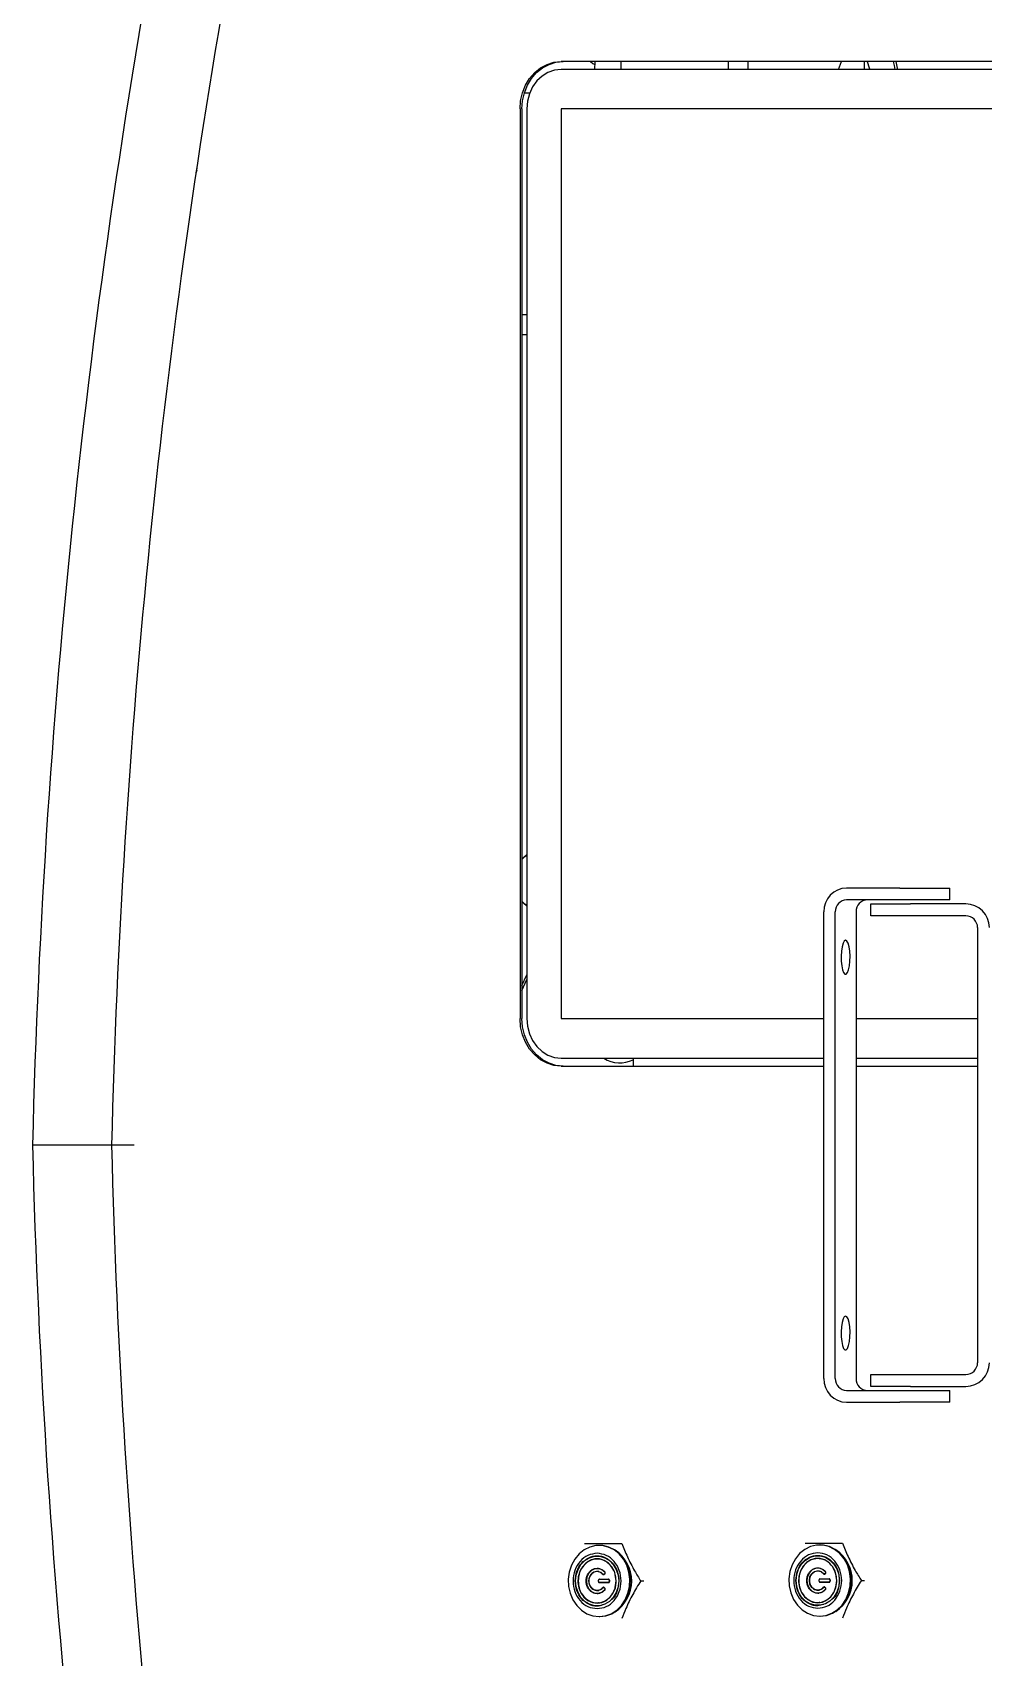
# Model space of a CAD drawing. Header units: millimetres. Extents: x -151 to 542, y -128 to 292.
# Drawn here: x 50.64 to 62.67, y 90.58 to 111.12 of the extents above; entities that cross this region are included whole.
import ezdxf

# ---------------------------------------------------------------- set-up
doc = ezdxf.new("R2010")
doc.units = ezdxf.units.MM

msp = doc.modelspace()

# ---------------------------------------------------------------- linework, layer by layer
at = {"color": 7, "linetype": 'Continuous', "lineweight": 25}
for p, q in [((63.73867, 110.75484), (57.33008, 110.75484)), ((57.75784, 110.65484), (57.76184, 110.75484)), ((58.09226, 110.65484), (58.09226, 110.75484)), ((59.44226, 110.75484), (59.44226, 110.65484)), ((59.69226, 110.75484), (59.69226, 110.65484)), ((60.8404, 110.65484), (60.87744, 110.75484)), ((61.16383, 110.75484), (61.16383, 110.65484)), ((63.73867, 110.65484), (57.33008, 110.65484)), ((56.93322, 110.35484), (56.86518, 110.35484)), ((56.81046, 110.15484), (56.81046, 98.65484)), ((56.83546, 110.15484), (56.83546, 98.65484)), ((56.89707, 110.15484), (56.89707, 98.65484)), ((63.73867, 110.15484), (57.33008, 110.15484)), ((57.33008, 110.15484), (57.33008, 98.65484)), ((57.33033, 110.15484), (57.33033, 98.65484)), ((52.72186, 109.38006), (52.71034, 109.34199)), ((52.71192, 109.34558), (52.72541, 109.405)), ((56.83546, 107.55484), (56.89707, 107.55484)), ((56.83546, 107.30484), (56.89707, 107.30484)), ((61.61785, 100.30484), (60.94265, 100.30484)), ((61.61785, 100.30484), (62.23204, 100.30484)), ((62.23204, 100.30484), (62.24976, 100.30484)), ((62.24976, 100.15484), (62.24976, 100.30484)), ((61.61785, 100.15484), (60.94265, 100.15484)), ((61.24976, 99.95484), (61.24976, 100.10484)), ((61.24976, 100.10484), (61.74976, 100.10484)), ((62.23204, 100.15484), (61.61785, 100.15484)), ((62.44976, 100.10484), (61.74976, 100.10484)), ((62.24976, 100.15484), (62.23204, 100.15484)), ((60.65328, 94.10484), (60.65328, 100.00484)), ((60.79796, 94.10484), (60.79796, 100.00484)), ((61.06177, 100.00484), (61.06177, 94.10484)), ((61.74976, 99.95484), (61.24976, 99.95484)), ((62.44976, 99.95484), (61.74976, 99.95484)), ((62.59976, 99.80484), (62.59976, 94.30484)), ((56.83546, 99.07224), (56.89707, 99.20887)), ((56.83546, 99.0085), (56.89707, 99.14929)), ((57.33008, 98.65484), (60.65328, 98.65484)), ((61.06177, 98.65484), (62.59976, 98.65484)), ((57.33008, 98.15484), (60.65328, 98.15484)), ((57.33008, 98.05484), (60.65328, 98.05484)), ((58.24226, 98.15484), (58.24226, 98.05484)), ((61.06177, 98.15484), (62.59976, 98.15484)), ((61.06177, 98.05484), (62.59976, 98.05484)), ((51.24085, 97.05484), (51.0437, 97.05484)), ((61.24976, 94.00484), (61.24976, 94.15484)), ((61.24976, 94.15484), (61.74976, 94.15484)), ((61.74976, 94.15484), (62.44976, 94.15484)), ((60.94265, 93.95484), (61.61785, 93.95484)), ((61.74976, 94.00484), (61.24976, 94.00484)), ((61.61785, 93.95484), (62.23204, 93.95484)), ((61.74976, 94.00484), (62.44976, 94.00484)), ((62.23204, 93.95484), (62.24976, 93.95484)), ((62.24976, 93.80484), (62.24976, 93.95484)), ((60.94265, 93.80484), (61.61785, 93.80484)), ((62.23204, 93.80484), (61.61785, 93.80484)), ((62.24976, 93.80484), (62.23204, 93.80484)), ((57.81851, 91.99537), (57.81101, 91.99537)), ((60.60968, 92.00033), (60.60218, 92.00033)), ((57.80734, 91.66537), (57.78533, 91.66537)), ((57.81834, 91.82287), (57.78598, 91.82287)), ((57.80054, 91.70287), (57.78601, 91.70287)), ((57.88364, 91.63996), (57.87366, 91.63029)), ((57.88503, 91.63804), (57.87506, 91.62838)), ((60.5985, 91.67033), (60.57649, 91.67033)), ((60.60951, 91.82783), (60.57714, 91.82783)), ((60.5917, 91.70783), (60.57718, 91.70783)), ((60.6748, 91.64492), (60.66483, 91.63525)), ((60.6762, 91.64301), (60.66622, 91.63334)), ((57.78533, 91.42537), (57.80734, 91.42537)), ((57.80333, 91.53662), (57.80333, 91.55412)), ((57.8055, 91.53662), (57.8055, 91.55412)), ((57.81416, 91.56662), (57.93107, 91.56662)), ((57.93107, 91.56412), (57.81416, 91.56412)), ((57.81416, 91.52662), (57.93107, 91.52662)), ((57.93107, 91.52412), (57.81416, 91.52412)), ((57.87366, 91.46044), (57.88364, 91.45077)), ((57.87506, 91.46236), (57.88503, 91.45269)), ((57.93973, 91.55412), (57.93973, 91.53662)), ((57.9419, 91.55412), (57.9419, 91.53662)), ((58.33768, 91.54537), (58.37768, 91.54537)), ((60.57649, 91.43033), (60.5985, 91.43033)), ((60.5945, 91.54158), (60.5945, 91.55908)), ((60.59666, 91.54158), (60.59666, 91.55908)), ((60.60532, 91.57158), (60.72224, 91.57158)), ((60.72224, 91.56908), (60.60532, 91.56908)), ((60.60532, 91.53158), (60.72224, 91.53158)), ((60.72224, 91.52908), (60.60532, 91.52908)), ((60.66483, 91.4654), (60.6748, 91.45573)), ((60.66622, 91.46732), (60.6762, 91.45765)), ((60.7309, 91.55908), (60.7309, 91.54158)), ((60.73306, 91.55908), (60.73306, 91.54158)), ((61.12885, 91.55033), (61.16885, 91.55033)), ((57.78598, 91.26787), (57.81834, 91.26787)), ((57.78601, 91.38787), (57.80054, 91.38787)), ((57.81101, 91.26686), (57.80368, 91.26787)), ((60.57714, 91.27283), (60.60951, 91.27283)), ((60.57718, 91.39283), (60.5917, 91.39283)), ((60.60218, 91.27182), (60.59484, 91.27283)), ((57.81101, 91.09537), (57.81851, 91.09537)), ((60.60218, 91.10033), (60.60968, 91.10033))]:
    msp.add_line(p, q, dxfattribs=at)
at = {"color": 7, "linetype": 'Continuous', "lineweight": 25, "flags": 128}
for points in [[(56.81046, 110.15484), (56.81836, 110.25903), (56.8418, 110.36006), (56.88008, 110.45484), (56.93203, 110.54052), (56.99608, 110.61447), (57.07027, 110.67446), (57.15236, 110.71866), (57.23985, 110.74573), (57.33008, 110.75484)], [(56.83546, 110.15484), (56.84336, 110.25903), (56.8668, 110.36006), (56.90508, 110.45484), (56.95703, 110.54052), (57.02108, 110.61447), (57.09527, 110.67446), (57.17736, 110.71866), (57.26485, 110.74573), (57.35508, 110.75484)], [(57.70227, 110.75484), (57.73057, 110.73002), (57.75984, 110.71106)], [(61.20308, 110.75484), (61.22977, 110.67566), (61.23499, 110.65484)], [(61.55565, 110.65484), (61.54686, 110.70321), (61.53466, 110.75484)], [(61.56567, 110.75484), (61.58326, 110.672), (61.586, 110.65484)], [(57.33008, 110.65484), (57.2456, 110.64524), (57.16437, 110.61678), (57.08951, 110.57058), (57.02389, 110.5084), (56.97004, 110.43263), (56.93003, 110.34619), (56.90539, 110.25239), (56.89707, 110.15484)], [(56.83546, 100.67496), (56.85373, 100.69343), (56.89707, 100.72906)], [(56.89707, 100.07701), (56.88674, 100.08459), (56.83546, 100.1311)], [(60.92987, 99.64484), (60.91315, 99.63529), (60.89792, 99.60749), (60.88552, 99.56389), (60.87707, 99.50839), (60.87331, 99.44591), (60.87457, 99.382), (60.88075, 99.32234), (60.89129, 99.27224), (60.90526, 99.23614), (60.92141, 99.21725), (60.93832, 99.21725), (60.95448, 99.23614), (60.96844, 99.27224), (60.97899, 99.32234), (60.98516, 99.382), (60.98643, 99.44591), (60.98266, 99.50839), (60.97421, 99.56389), (60.96182, 99.60749), (60.94658, 99.63529), (60.92987, 99.64484)], [(57.33008, 98.05484), (57.23985, 98.06396), (57.15236, 98.09103), (57.07027, 98.13523), (56.99608, 98.19522), (56.93203, 98.26917), (56.88008, 98.35484), (56.8418, 98.44963), (56.81836, 98.55066), (56.81046, 98.65484)], [(57.35508, 98.05484), (57.26485, 98.06396), (57.17736, 98.09103), (57.09527, 98.13523), (57.02108, 98.19522), (56.95703, 98.26917), (56.90508, 98.35484), (56.8668, 98.44963), (56.84336, 98.55066), (56.83546, 98.65484)], [(56.89707, 98.65484), (56.90539, 98.5573), (56.93003, 98.4635), (56.97004, 98.37706), (57.02389, 98.30129), (57.08951, 98.23911), (57.16437, 98.1929), (57.2456, 98.16445), (57.33008, 98.15484)], [(60.92987, 94.89484), (60.91315, 94.88529), (60.89792, 94.85749), (60.88552, 94.81389), (60.87707, 94.75839), (60.87331, 94.69591), (60.87457, 94.632), (60.88075, 94.57234), (60.89129, 94.52224), (60.90526, 94.48614), (60.92141, 94.46725), (60.93832, 94.46725), (60.95448, 94.48614), (60.96844, 94.52224), (60.97899, 94.57234), (60.98516, 94.632), (60.98643, 94.69591), (60.98266, 94.75839), (60.97421, 94.81389), (60.96182, 94.85749), (60.94658, 94.88529), (60.92987, 94.89484)], [(57.81101, 91.09537), (57.88946, 91.10458), (57.9647, 91.13184), (58.03364, 91.17602), (58.09347, 91.23533), (58.14174, 91.30733), (58.17647, 91.38908), (58.19623, 91.47722), (58.20022, 91.56816), (58.18828, 91.65816), (58.1609, 91.74354), (58.11919, 91.82081), (58.06486, 91.88681), (58.00014, 91.93882), (57.92768, 91.97473), (57.85044, 91.99306), (57.77159, 91.99306), (57.69435, 91.97473), (57.62189, 91.93882), (57.55717, 91.88681), (57.50284, 91.82081), (57.46113, 91.74354), (57.43374, 91.65816), (57.4218, 91.56816), (57.4258, 91.47722), (57.44556, 91.38908), (57.48029, 91.30733), (57.52855, 91.23533), (57.58838, 91.17602), (57.65733, 91.13184), (57.73256, 91.10458), (57.81101, 91.09537)], [(57.51321, 91.54537), (57.52114, 91.62075), (57.54446, 91.69175), (57.58182, 91.75425), (57.63105, 91.80461), (57.68928, 91.8399), (57.75313, 91.85807), (57.8189, 91.85807), (57.88275, 91.8399), (57.94098, 91.80461), (57.99021, 91.75425), (58.02756, 91.69175), (58.05088, 91.62075), (58.05881, 91.54537), (58.05088, 91.46998), (58.02756, 91.39898), (57.99021, 91.33648), (57.94098, 91.28613), (57.88275, 91.25084), (57.8189, 91.23266), (57.75313, 91.23266), (57.68928, 91.25084), (57.63105, 91.28613), (57.58182, 91.33648), (57.54446, 91.39898), (57.52114, 91.46998), (57.51321, 91.54537)], [(57.81851, 91.09537), (57.89696, 91.10458), (57.9722, 91.13184), (58.04114, 91.17602), (58.10097, 91.23533), (58.14924, 91.30733), (58.18397, 91.38908), (58.20373, 91.47722), (58.20772, 91.56816), (58.19578, 91.65816), (58.1684, 91.74354), (58.12669, 91.82081), (58.07236, 91.88681), (58.00764, 91.93882), (57.93518, 91.97473), (57.85794, 91.99306), (57.81851, 91.99537)], [(60.60218, 91.10033), (60.68062, 91.10954), (60.75586, 91.1368), (60.82481, 91.18098), (60.88464, 91.24029), (60.9329, 91.31229), (60.96763, 91.39404), (60.98739, 91.48219), (60.99139, 91.57312), (60.97945, 91.66312), (60.95206, 91.74851), (60.91035, 91.82578), (60.85602, 91.89177), (60.7913, 91.94378), (60.71884, 91.97969), (60.6416, 91.99802), (60.56275, 91.99802), (60.48551, 91.97969), (60.41305, 91.94378), (60.34833, 91.89177), (60.294, 91.82578), (60.25229, 91.74851), (60.22491, 91.66312), (60.21296, 91.57312), (60.21696, 91.48219), (60.23672, 91.39404), (60.27145, 91.31229), (60.31972, 91.24029), (60.37955, 91.18098), (60.44849, 91.1368), (60.52373, 91.10954), (60.60218, 91.10033)], [(60.30438, 91.55033), (60.31231, 91.62571), (60.33563, 91.69672), (60.37298, 91.75921), (60.42221, 91.80957), (60.48044, 91.84486), (60.54429, 91.86303), (60.61006, 91.86303), (60.67391, 91.84486), (60.73214, 91.80957), (60.78137, 91.75921), (60.81873, 91.69672), (60.84205, 91.62571), (60.84997, 91.55033), (60.84205, 91.47494), (60.81873, 91.40394), (60.78137, 91.34144), (60.73214, 91.29109), (60.67391, 91.2558), (60.61006, 91.23762), (60.54429, 91.23762), (60.48044, 91.2558), (60.42221, 91.29109), (60.37298, 91.34144), (60.33563, 91.40394), (60.31231, 91.47494), (60.30438, 91.55033)], [(60.59558, 91.82794), (60.59678, 91.82812), (60.60218, 91.82884)], [(60.60968, 91.10033), (60.68812, 91.10954), (60.76336, 91.1368), (60.83231, 91.18098), (60.89214, 91.24029), (60.9404, 91.31229), (60.97513, 91.39404), (60.99489, 91.48219), (60.99889, 91.57312), (60.98695, 91.66312), (60.95956, 91.74851), (60.91785, 91.82578), (60.86352, 91.89177), (60.7988, 91.94378), (60.72634, 91.97969), (60.6491, 91.99802), (60.60968, 92.00033)], [(57.78601, 91.26537), (57.84632, 91.27416), (57.90283, 91.3), (57.95201, 91.34126), (57.99075, 91.39534), (58.01663, 91.45884), (58.02802, 91.52779), (58.0242, 91.59783), (58.00542, 91.66459), (57.97285, 91.72385), (57.92854, 91.77189), (57.87528, 91.8057), (57.8164, 91.82316), (57.75562, 91.82316), (57.69675, 91.8057), (57.64348, 91.77189), (57.59917, 91.72385), (57.5666, 91.66459), (57.54782, 91.59783), (57.544, 91.52779), (57.55539, 91.45884), (57.58127, 91.39534), (57.62002, 91.34126), (57.66919, 91.3), (57.72571, 91.27416), (57.78601, 91.26537)], [(57.88432, 91.65455), (57.84723, 91.68611), (57.80316, 91.70162), (57.75714, 91.6993), (57.71441, 91.67942), (57.67985, 91.64425), (57.65739, 91.5978), (57.64961, 91.54537), (57.65739, 91.49294), (57.67985, 91.44649), (57.71441, 91.41132), (57.75714, 91.39144), (57.80316, 91.38912), (57.84723, 91.40462), (57.88432, 91.43618)], [(57.8619, 91.45977), (57.82757, 91.43266), (57.78684, 91.42287), (57.74599, 91.43192), (57.71129, 91.45841), (57.68808, 91.49827), (57.67992, 91.54537), (57.68808, 91.59247), (57.71129, 91.63233), (57.74599, 91.65882), (57.78684, 91.66786), (57.82757, 91.65808), (57.8619, 91.63097)], [(57.80442, 91.82298), (57.80562, 91.82316), (57.81101, 91.82387)], [(60.57718, 91.27033), (60.63748, 91.27912), (60.694, 91.30496), (60.74317, 91.34622), (60.78191, 91.4003), (60.8078, 91.4638), (60.81918, 91.53275), (60.81537, 91.60279), (60.79659, 91.66955), (60.76402, 91.72881), (60.71971, 91.77685), (60.66644, 91.81067), (60.60757, 91.82812), (60.54678, 91.82812), (60.48791, 91.81067), (60.43465, 91.77685), (60.39034, 91.72881), (60.35777, 91.66955), (60.33898, 91.60279), (60.33517, 91.53275), (60.34656, 91.4638), (60.37244, 91.4003), (60.41118, 91.34622), (60.46036, 91.30496), (60.51687, 91.27912), (60.57718, 91.27033)], [(60.67548, 91.65951), (60.63839, 91.69107), (60.59433, 91.70658), (60.5483, 91.70426), (60.50557, 91.68438), (60.47101, 91.64921), (60.44856, 91.60276), (60.44078, 91.55033), (60.44856, 91.4979), (60.47101, 91.45145), (60.50557, 91.41628), (60.5483, 91.3964), (60.59433, 91.39408), (60.63839, 91.40958), (60.67548, 91.44114)], [(60.65307, 91.46473), (60.61873, 91.43762), (60.57801, 91.42783), (60.53715, 91.43688), (60.50245, 91.46337), (60.47924, 91.50323), (60.47109, 91.55033), (60.47924, 91.59743), (60.50245, 91.63729), (60.53715, 91.66378), (60.57801, 91.67282), (60.61873, 91.66304), (60.65307, 91.63593)]]:
    msp.add_lwpolyline(points, dxfattribs=at)
at = {"color": 7, "linetype": 'Continuous', "lineweight": 25}
for centre, radius, start, end in [((150.611, 94.55484), 100, 168.9803387, 178.5674563), ((151.611, 94.55484), 100, 169.7727178, 178.5674563), ((60.94806, 100.01006), 0.29483, 91.051625, 181.014369), ((60.94536, 100.00745), 0.14742, 91.051625, 181.014369), ((61.20916, 100.00745), 0.14742, 91.051625, 181.014369), ((62.44976, 99.80484), 0.3, 0, 90), ((62.44976, 99.80484), 0.15, 0, 90), ((58.0739, 98.47077), 0.375, 237.402567, 296.675998), ((150.611, 99.55484), 100, 181.4325437, 191.0196613), ((151.611, 99.55484), 100, 181.4325437, 190.2272822), ((62.44976, 94.30484), 0.15, 270, 0), ((62.44976, 94.30484), 0.3, 270, 0), ((60.94806, 94.09962), 0.29483, 178.985631, 268.948375), ((60.94536, 94.10223), 0.14742, 178.985631, 268.948375), ((61.20916, 94.10223), 0.14742, 178.985631, 268.948375), ((57.75679, 91.54539), 0.46663, 303.42402, 56.457615), ((60.54795, 91.55036), 0.46663, 303.42402, 56.457615), ((57.86808, 91.63585), 0.00788, 218.337752, 315.114943), ((57.87574, 91.64764), 0.01102, 315.835479, 38.869635), ((60.65925, 91.64081), 0.00788, 218.337752, 315.114943), ((60.6669, 91.6526), 0.01102, 315.835479, 38.869635), ((57.81488, 91.55474), 0.0094, 94.40195, 183.811261), ((57.81488, 91.53599), 0.0094, 176.188739, 265.59805), ((57.86808, 91.45488), 0.00788, 44.885057, 141.662248), ((57.87574, 91.4431), 0.01102, 321.130365, 44.164521), ((57.93035, 91.55474), 0.0094, 356.188739, 85.59805), ((57.93035, 91.53599), 0.0094, 274.40195, 3.811261), ((60.60604, 91.5597), 0.0094, 94.40195, 183.811261), ((60.60604, 91.54095), 0.0094, 176.188739, 265.59805), ((60.65925, 91.45984), 0.00788, 44.885057, 141.662248), ((60.6669, 91.44806), 0.01102, 321.130365, 44.164521), ((60.72151, 91.5597), 0.0094, 356.188739, 85.59805), ((60.72151, 91.54095), 0.0094, 274.40195, 3.811261)]:
    msp.add_arc(centre, radius, start, end, dxfattribs=at)
for points, knots in [([(61.16726, 110.65484), (61.16726, 110.68517), (61.16726, 110.71926), (61.16726, 110.75131), (61.16726, 110.75484)], [0, 0, 0, 0, 0.88955573, 1, 1, 1, 1]), ([(56.83546, 100.66505), (56.84, 100.67096), (56.85702, 100.69311), (56.88012, 100.70919), (56.89707, 100.72097)], [0, 0, 0, 0, 0.26657868, 1, 1, 1, 1]), ([(56.89707, 100.08509), (56.88012, 100.09688), (56.85702, 100.11295), (56.84, 100.13511), (56.83546, 100.14101)], [0, 0, 0, 0, 0.73342132, 1, 1, 1, 1]), ([(50.64952, 97.05484), (50.64941, 97.05484), (50.64462, 97.05484), (50.64342, 97.05484), (50.64226, 97.05484)], [0, 0, 0, 0, 0.02275334, 1, 1, 1, 1]), ([(51.0437, 97.05484), (50.99888, 97.05484), (50.90924, 97.05484), (50.78976, 97.05484), (50.69528, 97.05484), (50.65918, 97.05484), (50.64963, 97.05484), (50.64952, 97.05484)], [0, 0, 0, 0, 0.24190439, 0.48375838, 0.72693776, 0.99683755, 1, 1, 1, 1]), ([(51.6351, 97.05484), (51.63499, 97.05484), (51.62548, 97.05484), (51.58937, 97.05484), (51.49475, 97.05484), (51.37529, 97.05484), (51.28567, 97.05484), (51.24085, 97.05484)], [0, 0, 0, 0, 0.00314754, 0.2738954, 0.51679155, 0.75837084, 1, 1, 1, 1]), ([(51.64226, 97.05484), (51.64111, 97.05484), (51.63993, 97.05484), (51.63521, 97.05484), (51.6351, 97.05484)], [0, 0, 0, 0, 0.97715698, 1, 1, 1, 1]), ([(51.92765, 97.05484), (51.9264, 97.05484), (51.89228, 97.05484), (51.81815, 97.05484), (51.72448, 97.05484), (51.65553, 97.05484), (51.64668, 97.05484), (51.64226, 97.05484)], [0, 0, 0, 0, 0.00766441, 0.20975988, 0.47321316, 0.73660539, 1, 1, 1, 1]), ([(57.62518, 92.02037), (57.67524, 92.02037), (57.77685, 92.02037), (57.94077, 92.02037), (58.05293, 92.02037), (58.10018, 92.02037)], [0, 0, 0, 0, 0.359651965, 0.730193057, 1, 1, 1, 1]), ([(58.10018, 92.02037), (58.12199, 91.96388), (58.16628, 91.84921), (58.24951, 91.68784), (58.31155, 91.5876), (58.33768, 91.54537)], [0, 0, 0, 0, 0.35965196, 0.73019306, 1, 1, 1, 1]), ([(60.41635, 92.02533), (60.4664, 92.02533), (60.56802, 92.02533), (60.73194, 92.02533), (60.84409, 92.02533), (60.89135, 92.02533)], [0, 0, 0, 0, 0.359651965, 0.730193057, 1, 1, 1, 1]), ([(60.89135, 92.02533), (60.91316, 91.96885), (60.95744, 91.85417), (61.04068, 91.69281), (61.10271, 91.59256), (61.12885, 91.55033)], [0, 0, 0, 0, 0.35965196, 0.73019306, 1, 1, 1, 1]), ([(57.85569, 91.24262), (57.8326, 91.23545), (57.77451, 91.21741), (57.67724, 91.24438), (57.58632, 91.3138), (57.5224, 91.42029), (57.51411, 91.50367), (57.50997, 91.54537)], [0, 0, 0, 0, 0.14155075, 0.35616306, 0.57077537, 0.78538769, 1, 1, 1, 1]), ([(58.06206, 91.54537), (58.05753, 91.50429), (58.04847, 91.42212), (58.00538, 91.33642), (57.96805, 91.30948), (57.96124, 91.30457)], [0, 0, 0, 0, 0.44985071, 0.89970142, 1, 1, 1, 1]), ([(58.33768, 91.54537), (58.30301, 91.48888), (58.23262, 91.37421), (58.15449, 91.21284), (58.11628, 91.1126), (58.10018, 91.07037)], [0, 0, 0, 0, 0.35965196, 0.73019306, 1, 1, 1, 1]), ([(60.65424, 91.24928), (60.62871, 91.24123), (60.56819, 91.22215), (60.46842, 91.2492), (60.37748, 91.3188), (60.31356, 91.42524), (60.30527, 91.50863), (60.30113, 91.55033)], [0, 0, 0, 0, 0.15424878, 0.36568659, 0.57712439, 0.7885622, 1, 1, 1, 1]), ([(60.85322, 91.55033), (60.84868, 91.50927), (60.83959, 91.42716), (60.79713, 91.34209), (60.76058, 91.31556), (60.7545, 91.31115)], [0, 0, 0, 0, 0.45464918, 0.90929836, 1, 1, 1, 1]), ([(61.12885, 91.55033), (61.09418, 91.49385), (61.02378, 91.37917), (60.94565, 91.21781), (60.90745, 91.11756), (60.89135, 91.07533)], [0, 0, 0, 0, 0.35965196, 0.73019306, 1, 1, 1, 1])]:
    msp.add_open_spline(points, degree=3, knots=knots, dxfattribs=at)
for points in [[(57.78601, 91.89537), (57.74634, 91.89011), (57.667, 91.87958), (57.5661, 91.79865), (57.49869, 91.68296), (57.47501, 91.54537), (57.49869, 91.40778), (57.5661, 91.29209), (57.667, 91.21115), (57.74634, 91.20063), (57.78601, 91.19537)], [(57.50997, 91.54537), (57.51412, 91.58709), (57.52242, 91.67052), (57.58625, 91.77663), (57.6775, 91.84752), (57.78601, 91.87242), (57.89453, 91.84752), (57.98578, 91.77663), (58.04961, 91.67052), (58.05791, 91.58709), (58.06206, 91.54537)], [(57.78601, 91.19537), (57.82568, 91.20063), (57.90503, 91.21115), (58.00592, 91.29209), (58.07334, 91.40778), (58.09701, 91.54537), (58.07334, 91.68296), (58.00592, 91.79865), (57.90503, 91.87958), (57.82568, 91.89011), (57.78601, 91.89537)], [(60.57718, 91.90033), (60.5375, 91.89507), (60.45816, 91.88454), (60.35727, 91.80361), (60.28985, 91.68792), (60.26618, 91.55033), (60.28985, 91.41274), (60.35727, 91.29705), (60.45816, 91.21611), (60.5375, 91.20559), (60.57718, 91.20033)], [(60.30113, 91.55033), (60.30528, 91.59205), (60.31358, 91.67548), (60.37741, 91.78159), (60.46866, 91.85248), (60.57718, 91.87738), (60.68569, 91.85248), (60.77694, 91.78159), (60.84077, 91.67548), (60.84907, 91.59205), (60.85322, 91.55033)], [(60.57718, 91.20033), (60.61685, 91.20559), (60.69619, 91.21611), (60.79709, 91.29705), (60.8645, 91.41274), (60.88818, 91.55033), (60.8645, 91.68792), (60.79709, 91.80361), (60.69619, 91.88454), (60.61685, 91.89507), (60.57718, 91.90033)], [(58.02633, 91.54537), (58.02272, 91.58169), (58.0155, 91.65433), (57.95992, 91.7467), (57.88049, 91.80842), (57.78601, 91.83009), (57.69154, 91.80842), (57.6121, 91.7467), (57.55653, 91.65433), (57.5493, 91.58169), (57.54569, 91.54537)], [(57.88588, 91.43445), (57.87552, 91.42398), (57.85479, 91.40305), (57.81535, 91.38671), (57.77396, 91.38357), (57.73346, 91.39477), (57.6976, 91.41911), (57.66948, 91.45451), (57.65155, 91.49786), (57.6454, 91.54537), (57.65155, 91.59288), (57.66948, 91.63623), (57.6976, 91.67163), (57.73346, 91.69596), (57.77396, 91.70717), (57.81535, 91.70402), (57.85479, 91.68768), (57.87552, 91.66675), (57.88588, 91.65629)], [(57.86035, 91.62922), (57.85256, 91.63698), (57.83697, 91.65249), (57.80742, 91.66449), (57.77647, 91.66665), (57.74622, 91.65813), (57.71948, 91.63983), (57.6985, 91.61331), (57.68515, 91.58088), (57.68056, 91.54537), (57.68515, 91.50985), (57.6985, 91.47742), (57.71948, 91.4509), (57.74622, 91.43261), (57.77647, 91.42408), (57.80742, 91.42624), (57.83697, 91.43824), (57.85256, 91.45376), (57.86035, 91.46151)], [(57.86035, 91.62922), (57.8614, 91.62822), (57.8635, 91.62623), (57.86755, 91.62521), (57.87167, 91.62576), (57.87393, 91.62751), (57.87506, 91.62838)], [(57.88503, 91.63804), (57.88557, 91.63863), (57.88665, 91.63981), (57.88782, 91.642), (57.88862, 91.64441), (57.88896, 91.64695), (57.88885, 91.64952), (57.88829, 91.65201), (57.88732, 91.65434), (57.88636, 91.65564), (57.88588, 91.65629)], [(60.8175, 91.55033), (60.81389, 91.58665), (60.80666, 91.65929), (60.75109, 91.75166), (60.67165, 91.81338), (60.57718, 91.83505), (60.4827, 91.81338), (60.40327, 91.75166), (60.34769, 91.65929), (60.34047, 91.58665), (60.33685, 91.55033)], [(60.67704, 91.43941), (60.66668, 91.42894), (60.64596, 91.40801), (60.60651, 91.39168), (60.56512, 91.38853), (60.52462, 91.39973), (60.48877, 91.42407), (60.46064, 91.45947), (60.44272, 91.50282), (60.43656, 91.55033), (60.44272, 91.59784), (60.46064, 91.64119), (60.48877, 91.67659), (60.52462, 91.70092), (60.56512, 91.71213), (60.60651, 91.70898), (60.64596, 91.69264), (60.66668, 91.67171), (60.67704, 91.66125)], [(60.65152, 91.63418), (60.64372, 91.64194), (60.62813, 91.65745), (60.59858, 91.66945), (60.56763, 91.67161), (60.53739, 91.66309), (60.51064, 91.64479), (60.48967, 91.61827), (60.47631, 91.58585), (60.47172, 91.55033), (60.47631, 91.51481), (60.48967, 91.48238), (60.51064, 91.45586), (60.53739, 91.43757), (60.56763, 91.42904), (60.59858, 91.4312), (60.62813, 91.4432), (60.64372, 91.45872), (60.65152, 91.46648)], [(60.65152, 91.63418), (60.65257, 91.63318), (60.65466, 91.63119), (60.65871, 91.63017), (60.66283, 91.63072), (60.66509, 91.63247), (60.66622, 91.63334)], [(60.6762, 91.64301), (60.67673, 91.64359), (60.67781, 91.64477), (60.67899, 91.64696), (60.67978, 91.64937), (60.68012, 91.65191), (60.68002, 91.65448), (60.67945, 91.65697), (60.67848, 91.6593), (60.67752, 91.6606), (60.67704, 91.66125)], [(57.54569, 91.54537), (57.5493, 91.50905), (57.55653, 91.43641), (57.6121, 91.34404), (57.69154, 91.28232), (57.78601, 91.26064), (57.88049, 91.28232), (57.95992, 91.34404), (58.0155, 91.43641), (58.02272, 91.50905), (58.02633, 91.54537)], [(57.81416, 91.56662), (57.81274, 91.56643), (57.8099, 91.56605), (57.80632, 91.56316), (57.80382, 91.55903), (57.8035, 91.55576), (57.80333, 91.55412)], [(57.80333, 91.53662), (57.8035, 91.53498), (57.80382, 91.5317), (57.80632, 91.52757), (57.8099, 91.52468), (57.81274, 91.5243), (57.81416, 91.52412)], [(57.87506, 91.46236), (57.87393, 91.46323), (57.87167, 91.46497), (57.86755, 91.46553), (57.8635, 91.4645), (57.8614, 91.46251), (57.86035, 91.46151)], [(57.88588, 91.43445), (57.88636, 91.4351), (57.88732, 91.4364), (57.88829, 91.43873), (57.88885, 91.44121), (57.88896, 91.44378), (57.88862, 91.44633), (57.88782, 91.44873), (57.88665, 91.45093), (57.88557, 91.4521), (57.88503, 91.45269)], [(57.9419, 91.55412), (57.94173, 91.55576), (57.94141, 91.55903), (57.93891, 91.56316), (57.93533, 91.56605), (57.93249, 91.56643), (57.93107, 91.56662)], [(57.93107, 91.52412), (57.93249, 91.5243), (57.93533, 91.52468), (57.93891, 91.52757), (57.94141, 91.5317), (57.94173, 91.53498), (57.9419, 91.53662)], [(60.33685, 91.55033), (60.34047, 91.51401), (60.34769, 91.44137), (60.40327, 91.349), (60.4827, 91.28728), (60.57718, 91.2656), (60.67165, 91.28728), (60.75109, 91.349), (60.80666, 91.44137), (60.81389, 91.51401), (60.8175, 91.55033)], [(60.60532, 91.57158), (60.6039, 91.57139), (60.60107, 91.57101), (60.59749, 91.56812), (60.59498, 91.56399), (60.59466, 91.56072), (60.5945, 91.55908)], [(60.5945, 91.54158), (60.59466, 91.53994), (60.59498, 91.53666), (60.59749, 91.53253), (60.60107, 91.52964), (60.6039, 91.52927), (60.60532, 91.52908)], [(60.66622, 91.46732), (60.66509, 91.46819), (60.66283, 91.46993), (60.65871, 91.47049), (60.65466, 91.46947), (60.65257, 91.46747), (60.65152, 91.46648)], [(60.67704, 91.43941), (60.67752, 91.44006), (60.67848, 91.44136), (60.67945, 91.44369), (60.68002, 91.44617), (60.68012, 91.44875), (60.67978, 91.45129), (60.67899, 91.45369), (60.67781, 91.45589), (60.67673, 91.45706), (60.6762, 91.45765)], [(60.73306, 91.55908), (60.7329, 91.56072), (60.73257, 91.56399), (60.73007, 91.56812), (60.72649, 91.57101), (60.72365, 91.57139), (60.72224, 91.57158)], [(60.72224, 91.52908), (60.72365, 91.52927), (60.72649, 91.52964), (60.73007, 91.53253), (60.73257, 91.53666), (60.7329, 91.53994), (60.73306, 91.54158)]]:
    msp.add_open_spline(points, degree=3, dxfattribs=at)

doc.saveas('drawing.dxf')
